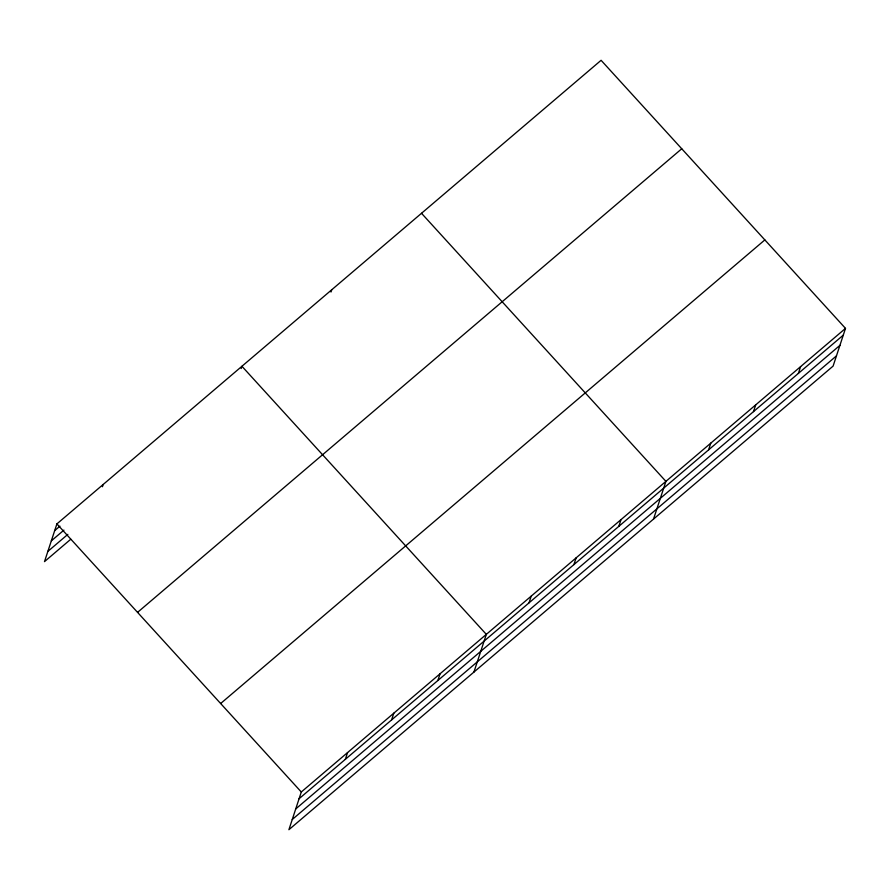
<?xml version="1.0" encoding="UTF-8"?>
<svg xmlns="http://www.w3.org/2000/svg" width="890" height="890" viewBox="0 0 890 890"><rect width="100%" height="100%" fill="white"/><g stroke="black" fill="none" stroke-linecap="round" stroke-linejoin="round"><path stroke-width="1.33" d="M845.5 328.377L301.298 791.989L288.905 829.702L833.096 366.101L845.5 328.377L601.095 60.298L56.904 523.899L44.5 561.623L70.777 539.229M102.417 486.741L103.162 484.494M241.19 368.527L241.924 366.268L486.329 634.359L473.925 672.084M330.98 292.031L331.725 289.784M345.342 759.326L347.556 752.584M391.6 719.921L393.814 713.168M437.858 680.516L440.072 673.763M529.005 602.864L531.23 596.111M573.905 564.616L576.119 557.863M618.806 526.368L621.02 519.615M653.516 519.093L665.92 481.368L421.515 213.288M708.596 449.873L710.81 443.12M753.485 411.625L755.71 404.872M798.386 373.377L800.6 366.624M54.679 530.651L59.942 526.168M51.32 540.864L63.935 530.117M47.86 551.399L67.84 534.378M137.549 612.365L681.751 148.763M220.653 703.512L764.844 239.911M299.084 798.731L843.286 335.13M295.725 808.954L839.926 345.353M292.265 819.49L836.455 355.878M56.904 523.899L301.298 791.989"/></g></svg>
